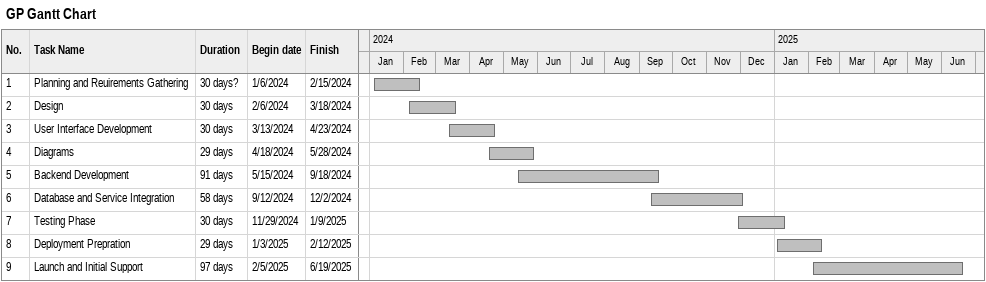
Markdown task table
GP Gantt Chart

| ID | Task | Duration | Start | Finish |
|---|---|---|---|---|
| 1 | Planning and Reuirements Gathering | 30d? | 2024-01-06 | 2024-02-15 |
| 2 | Design | 30d | 2024-02-06 | 2024-03-18 |
| 3 | User Interface Development | 30d | 2024-03-13 | 2024-04-23 |
| 4 | Diagrams | 29d | 2024-04-18 | 2024-05-28 |
| 5 | Backend Development | 91d | 2024-05-15 | 2024-09-18 |
| 6 | Database and Service Integration | 58d | 2024-09-12 | 2024-12-02 |
| 7 | Testing Phase | 30d | 2024-11-29 | 2025-01-09 |
| 8 | Deployment Prepration | 29d | 2025-01-03 | 2025-02-12 |
| 9 | Launch and Initial Support | 97d | 2025-02-05 | 2025-06-19 |
